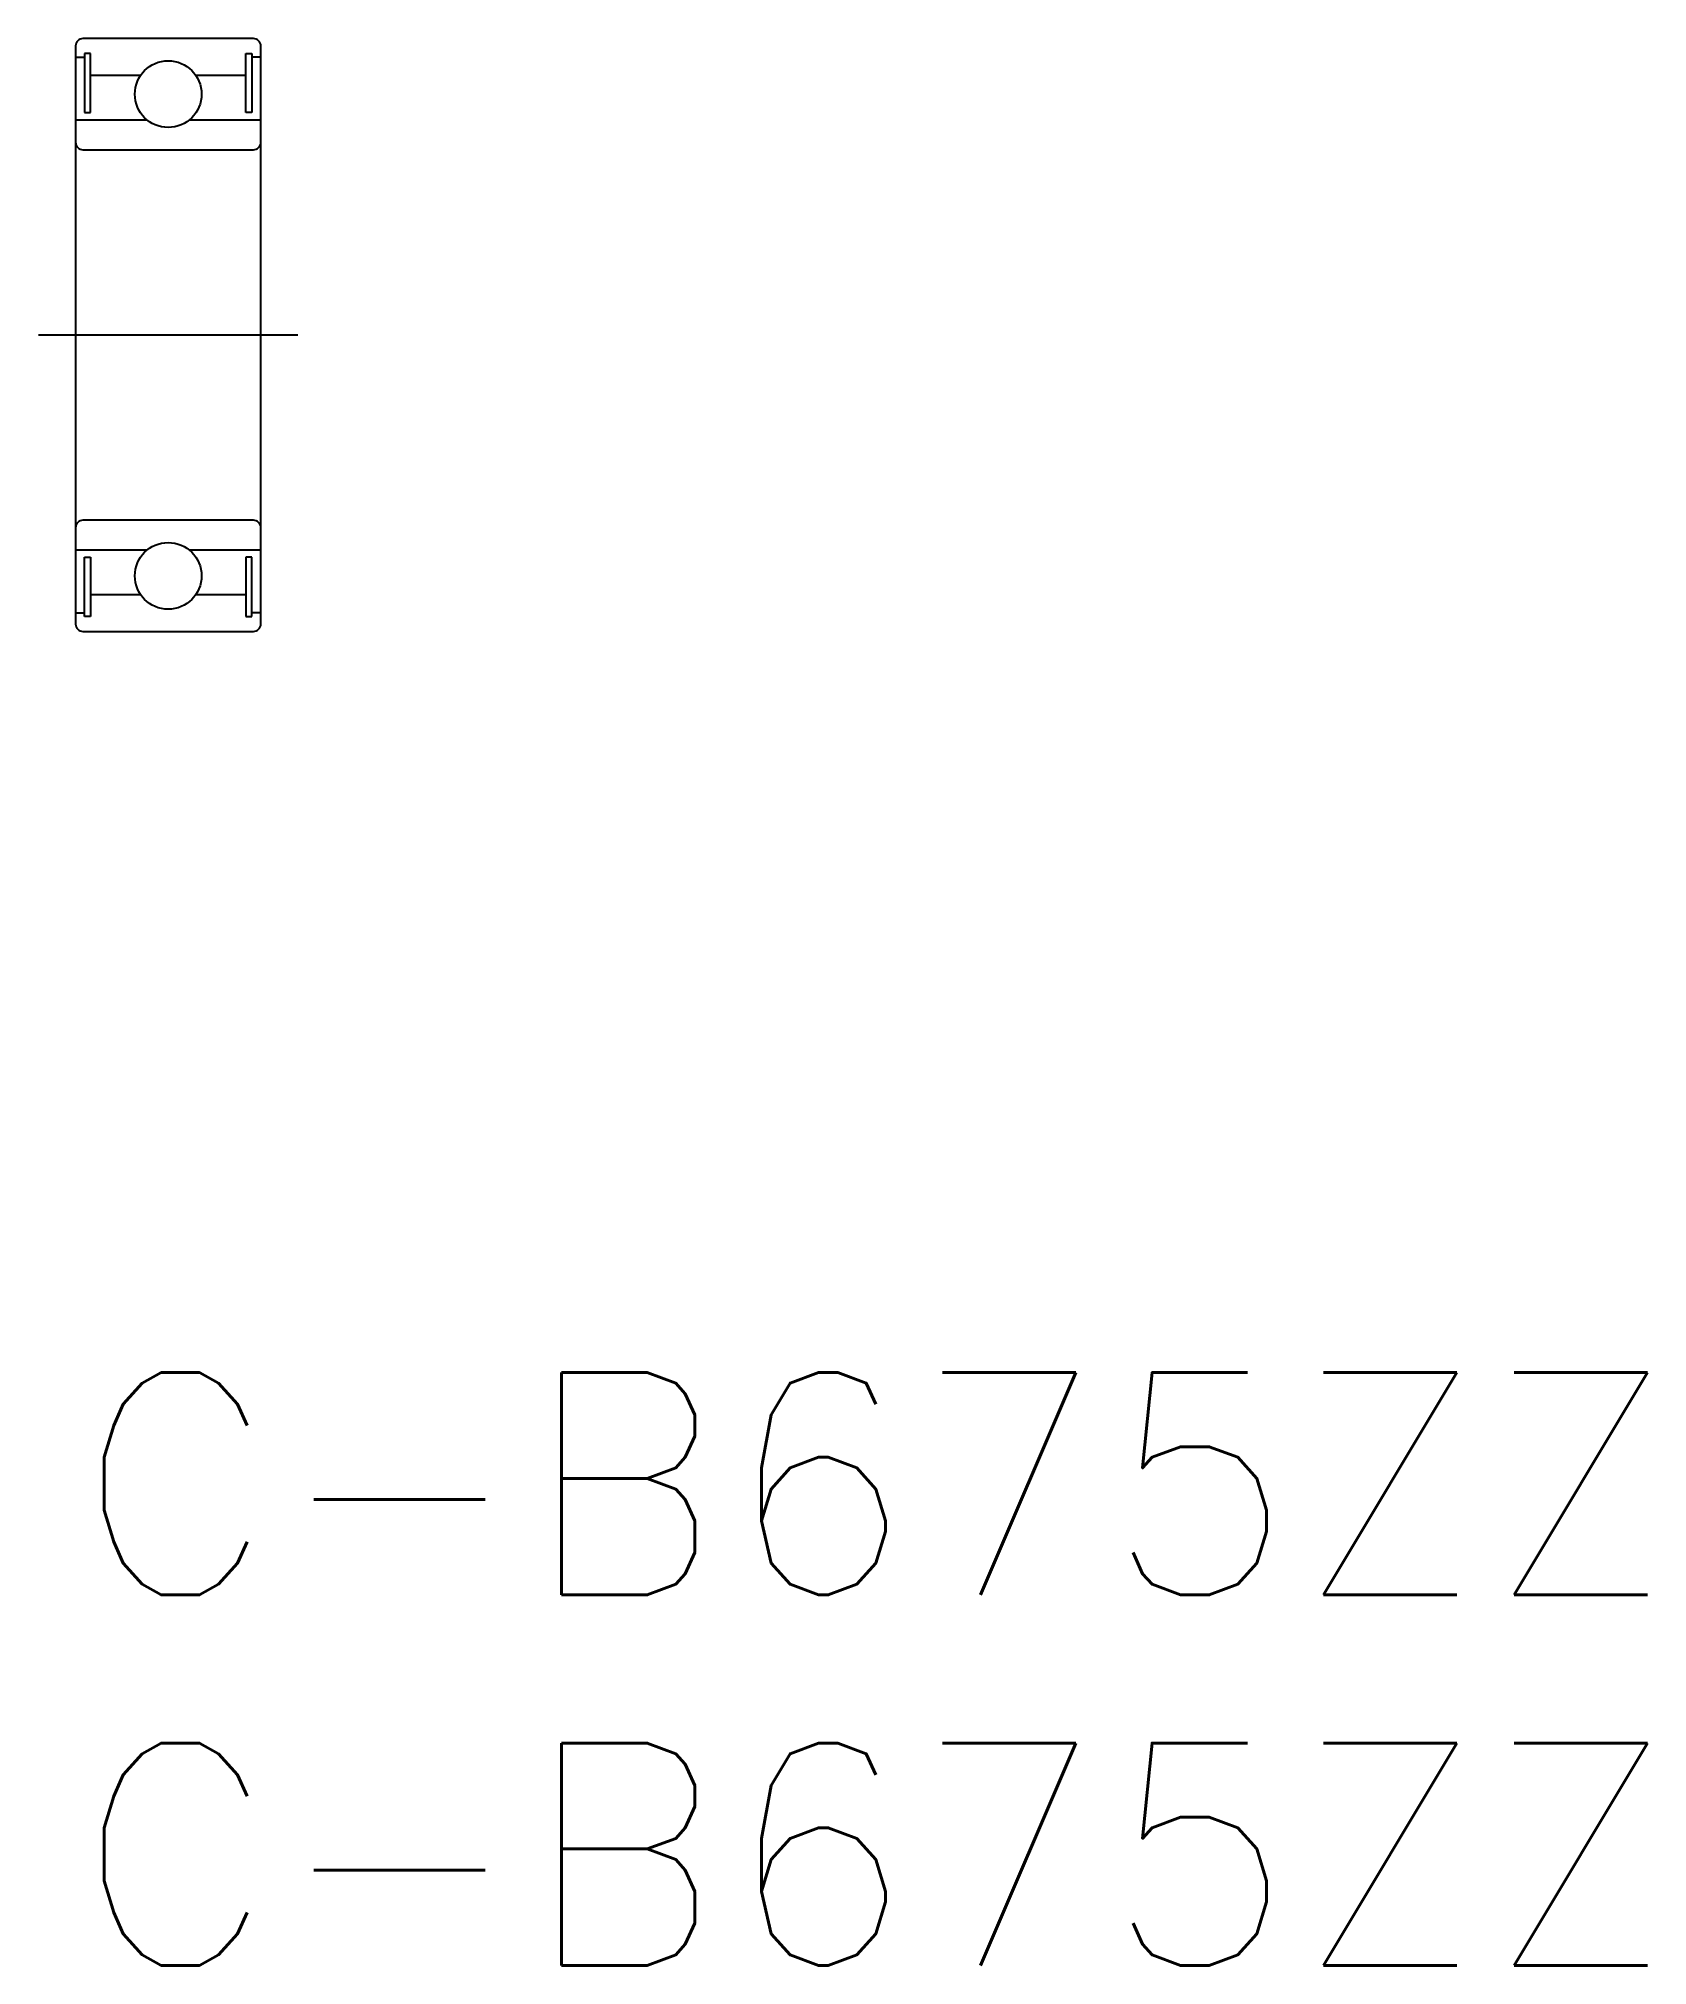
# Model space of a CAD drawing. Extents: x -0.5 to 21.2, y -8 to 18.
import ezdxf

# ---------------------------------------------------------------- set-up
doc = ezdxf.new("R2010")
doc.units = 0
doc.header["$LTSCALE"] = 0.5
doc.linetypes.add('CENTER', pattern=[50.8, 31.75, -6.35, 6.35, -6.35])
for name, color, linetype in [('MSM_CENTER', 1, 'CENTER'), ('MSM_CONTINUOUS', 7, 'CONTINUOUS'), ('MSM_PART_NUMBER', 7, 'CONTINUOUS')]:
    doc.layers.add(name, color=color, linetype=linetype)
doc.styles.get("Standard").update_dxf_attribs({"font": 'txt.shx', "height": 1, "bigfont": 'bigfont.shx'})

# ---------------------------------------------------------------- blocks, each defined once
blk = doc.blocks.new('*U6')
at = {"layer": 'MSM_PART_NUMBER'}
blk.add_text('C-B675ZZ', height=3, dxfattribs=at).set_placement((0, -3))
blk = doc.blocks.new('*U7')
at = {"layer": 'MSM_PART_NUMBER'}
blk.add_text('C-B675ZZ', height=3, dxfattribs=at).set_placement((0, -8))

msp = doc.modelspace()

# ---------------------------------------------------------------- linework, layer by layer
at = {"layer": 'MSM_CENTER'}
msp.add_line((-0.5, 14), (3, 14), dxfattribs=at)
at = {"layer": 'MSM_CONTINUOUS'}
for p, q in [((2.4, 18), (0.1, 18)), ((0, 17.9), (0, 10.1)), ((0, 17.75), (0.12, 17.75)), ((0.12, 17.8), (0.12, 17)), ((0.2, 17.8), (0.12, 17.8)), ((0.2, 17), (0.2, 17.8)), ((2.3, 17.8), (2.38, 17.8)), ((2.3, 17), (2.3, 17.8)), ((2.38, 17.8), (2.38, 17)), ((2.5, 17.75), (2.38, 17.75)), ((2.5, 10.1), (2.5, 17.9)), ((0.876, 17.5), (0.2, 17.5)), ((2.3, 17.5), (1.624, 17.5)), ((0.12, 17), (0.2, 17)), ((2.38, 17), (2.3, 17)), ((0.967, 16.9), (0, 16.9)), ((2.5, 16.9), (1.533, 16.9)), ((0.1, 16.5), (2.4, 16.5)), ((2.4, 11.5), (0.1, 11.5)), ((0, 11.1), (0.967, 11.1)), ((0.12, 10.2), (0.12, 11)), ((0.12, 11), (0.2, 11)), ((0.2, 11), (0.2, 10.2)), ((1.533, 11.1), (2.5, 11.1)), ((2.3, 11), (2.3, 10.2)), ((2.38, 11), (2.3, 11)), ((2.38, 10.2), (2.38, 11)), ((0.2, 10.5), (0.876, 10.5)), ((1.624, 10.5), (2.3, 10.5)), ((0, 10.25), (0.12, 10.25)), ((0.2, 10.2), (0.12, 10.2)), ((2.3, 10.2), (2.38, 10.2)), ((2.5, 10.25), (2.38, 10.25)), ((0.1, 10), (2.4, 10))]:
    msp.add_line(p, q, dxfattribs=at)
for centre in [(1.25, 17.25), (1.25, 10.75)]:
    msp.add_circle(centre, 0.45, dxfattribs=at)
for centre, start, end in [((0.1, 17.9), 90, 180), ((2.4, 17.9), 0, 90), ((0.1, 16.6), 180, 270), ((2.4, 16.6), 270, 0), ((0.1, 11.4), 90, 180), ((2.4, 11.4), 0, 90), ((0.1, 10.1), 180, 270), ((2.4, 10.1), 270, 0)]:
    msp.add_arc(centre, 0.1, start, end, dxfattribs=at)

# ---------------------------------------------------------------- block references
for name in ['*U6', '*U7']:
    msp.add_blockref(name, (0, 0), dxfattribs=at)

doc.saveas('drawing.dxf')
